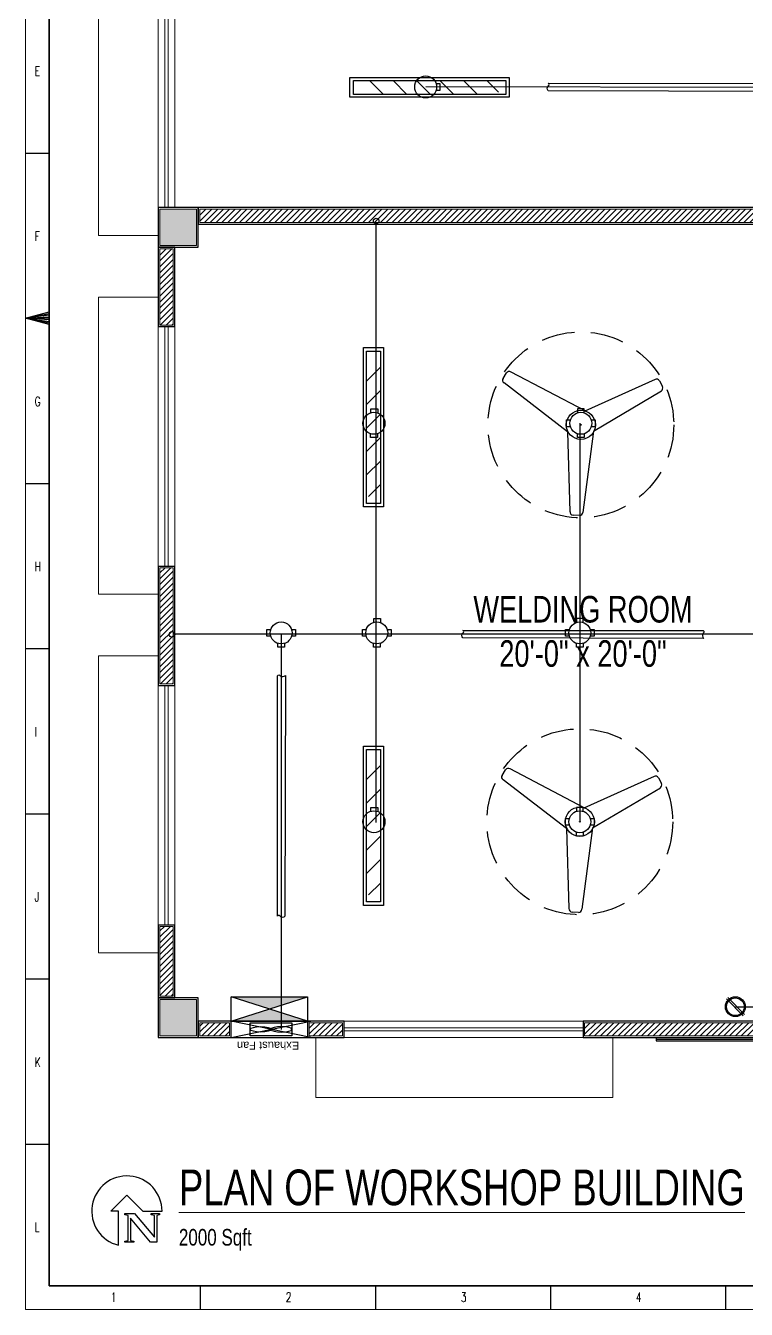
# Model space of a CAD drawing. Header units: inches. Extents: x 345 to 1189, y 67 to 663.
# Drawn here: x 345.3 to 562.5, y 66.6 to 453.2 of the extents above; entities that cross this region are included whole.
import ezdxf

# ---------------------------------------------------------------- set-up
doc = ezdxf.new("R2010")
doc.units = ezdxf.units.IN
doc.header["$MEASUREMENT"] = 0
doc.linetypes.add('DASH', pattern=[0.35, 0.25, -0.1])
doc.linetypes.add('DASHED', pattern=[0.75, 0.5, -0.25])
for name, color, linetype in [('Cables', 7, 'Continuous'), ('COLLUM', 1, 'Continuous'), ('Exhaust Fans', 7, 'Continuous'), ('Sockets', 7, 'Continuous'), ('wall 05', 252, 'Continuous')]:
    doc.layers.add(name, color=color, linetype=linetype)
for name, color, linetype, lineweight in [('dim-8', 18, 'Continuous', 15), ('DOOR', 115, 'Continuous', 15), ('E-CF-Ceiling-Fan', 42, 'Continuous', 30), ('Glass', 5, 'Continuous', 9), ('HACTH', 8, 'Continuous', 9), ('Hatch', 252, 'Continuous', 5), ('Sunshed', 5, 'Continuous', 15), ('Text', 252, 'Continuous', 15), ('WINDOW', 140, 'Continuous', 9)]:
    doc.layers.add(name, color=color, linetype=linetype, lineweight=lineweight)
doc.styles.get("Standard").update_dxf_attribs({"font": 'arial.ttf'})
doc.styles.add('Swiss721', font='swisscl.ttf')
doc.styles.add('TEG BORDER', font='txt_qlt.shx', dxfattribs={"width": 0.7, "bigfont": 'hztxt.shx'})

# ---------------------------------------------------------------- blocks, each defined once
blk = doc.blocks.new('1')
at = {"layer": 'wall 05'}
for p, q in [((146270.29, 171558.84), (146265.29, 171558.84)), ((146265.29, 171558.84), (146265.29, 171534.84)), ((146270.29, 171534.84), (146270.29, 171558.84)), ((146270.29, 171534.84), (146265.29, 171534.84))]:
    blk.add_line(p, q, dxfattribs=at)
blk = doc.blocks.new('2')
at = {"layer": 'Hatch', "lineweight": 0}
for p, q in [((146269.79, 171558.34), (146265.79, 171558.34)), ((146265.79, 171558.34), (146265.79, 171535.34)), ((146269.79, 171535.34), (146269.79, 171558.34)), ((146269.79, 171535.34), (146265.79, 171535.34))]:
    blk.add_line(p, q, dxfattribs=at)
blk = doc.blocks.new('3')
at = {"layer": 'wall 05'}
for p, q in [((146265.29, 171462.84), (146265.29, 171426.84)), ((146265.29, 171462.84), (146270.29, 171462.84)), ((146270.29, 171426.84), (146270.29, 171462.84)), ((146265.29, 171426.84), (146270.29, 171426.84))]:
    blk.add_line(p, q, dxfattribs=at)
blk = doc.blocks.new('4')
at = {"layer": 'HACTH'}
for p, q in [((146265.79, 171462.34), (146269.79, 171462.34)), ((146265.79, 171427.34), (146269.79, 171427.34))]:
    blk.add_line(p, q, dxfattribs=at)
at = {"layer": 'Hatch', "lineweight": 0}
for p, q in [((146265.79, 171462.34), (146265.79, 171427.34)), ((146269.79, 171427.34), (146269.79, 171462.34))]:
    blk.add_line(p, q, dxfattribs=at)
blk = doc.blocks.new('1223')
at = {"layer": 'wall 05'}
for p, q in [((146321.29, 171325.84), (146310.29, 171325.84)), ((146310.29, 171325.84), (146310.29, 171320.84)), ((146321.29, 171320.84), (146321.29, 171325.84)), ((146310.29, 171320.84), (146321.29, 171320.84))]:
    blk.add_line(p, q, dxfattribs=at)
blk = doc.blocks.new('101')
at = {"layer": 'Hatch', "lineweight": 0}
for p, q in [((146320.79, 171325.34), (146310.79, 171325.34)), ((146310.79, 171325.34), (146310.79, 171321.34)), ((146320.79, 171321.34), (146320.79, 171325.34)), ((146310.79, 171321.34), (146320.79, 171321.34))]:
    blk.add_line(p, q, dxfattribs=at)
blk = doc.blocks.new('252 BORDER A2')
at = {"linetype": 'Continuous'}
for p, q in [((5, 415), (5, 5)), ((5, 5), (489, 5))]:
    blk.add_line(p, q, dxfattribs=at)
for p, q in [((0, 245), (5, 245)), ((5, 210), (0, 210)), ((1.25, 210), (3.75, 210)), ((0, 175), (5, 175)), ((0, 140), (5, 140)), ((0, 105), (5, 105)), ((0, 70), (5, 70)), ((0, 35), (5, 35)), ((37.12, 0), (37.12, 5)), ((74.25, 0), (74.25, 5)), ((111.38, 0), (111.38, 5)), ((148.5, 0), (148.5, 5))]:
    blk.add_line(p, q)
at = {"color": 5, "lineweight": 15}
blk.add_lwpolyline([(0, 420), (594, 420), (594, 0), (0, 0)], close=True, dxfattribs=at)
blk.add_lwpolyline([(5, 415), (589, 415), (589, 5), (5, 5)], close=True)
blk.add_lwpolyline([(0, 210), (5, 211.34), (5, 208.66), (0, 210), (5, 211), (5, 210.67), (0, 210), (5, 210.33), (5, 209.67), (0, 210), (5, 209.33), (5, 209), (0, 210)])
at = {"char_height": 2, "width": 2, "style": 'TEG BORDER'}
for s, insert, attachment_point in [('E', (1.91, 263.39), 1), ('F', (1.91, 228.39), 1), ('G', (1.91, 193.39), 1), ('H', (1.91, 158.39), 1), ('I', (1.91, 123.39), 1), ('J', (1.91, 88.39), 1), ('K', (1.91, 53.39), 1), ('L', (1.91, 18.39), 1), ('1', (18.05, 1.59), 7), ('2', (55.17, 1.59), 7), ('3', (92.3, 1.59), 7), ('4', (129.42, 1.59), 7)]:
    blk.add_mtext(s, dxfattribs=dict(at, insert=insert, attachment_point=attachment_point))
blk = doc.blocks.new('CF')
for p, q in [((-23.84, 14.22), (-22.76, 15.89)), ((1.35, 4.29), (-21.39, 16.19)), ((-4.07, -2.11), (-23.55, 12.84)), ((1.35, 4.29), (22.9, 13.97)), ((24.1, 13.48), (25.01, 11.71)), ((3.87, -1.9), (24.71, 10.43)), ((-4.07, -2.11), (-3.33, -26.62)), ((3.87, -1.9), (0.65, -26.82)), ((-0.39, -27.76), (-2.38, -27.66))]:
    blk.add_line(p, q)
for radius in [4.48, 0.0888]:
    blk.add_circle((0, 0), radius)
for centre, radius, start, end in [((-21.93, 15.35), 0.996, 57.1351, 147.1351), ((-23.01, 13.68), 0.996, 147.1351, 237.1351), ((23.21, 13.03), 0.996, 27.1351, 117.1351), ((24.09, 11.25), 1.03, 299.2548, 26.4357), ((-2.33, -26.67), 0.996, 177.1351, 267.1351), ((-0.34, -26.77), 0.996, 267.1351, 357.1351)]:
    blk.add_arc(centre, radius, start, end)

msp = doc.modelspace()

# ---------------------------------------------------------------- hatches: boundary and pattern name
h = msp.add_hatch()
h.set_pattern_fill('ANSI31', color=256, scale=40, angle=270)
h.set_pattern_definition([(315, (364.4784, 662.5075), (3.53553, 3.53553), [])])
h.paths.add_polyline_path([(487.82, 432.45), (487.82, 436.65), (446.21, 436.65), (446.21, 432.45)])
h = msp.add_hatch()
h.set_pattern_fill('ANSI31', color=256, scale=40, angle=180)
h.set_pattern_definition([(225, (678.025, 434.7864), (3.53553, -3.53553), [])])
h.paths.add_polyline_path([(447.97, 311.44), (452.17, 311.44), (452.17, 353.05), (447.97, 353.05)])
h = msp.add_hatch()
h.set_pattern_fill('ANSI31', color=256, scale=40, angle=180)
h.set_pattern_definition([(225, (678.025, 314.7864), (3.53553, -3.53553), [])])
h.paths.add_polyline_path([(447.97, 191.44), (452.17, 191.44), (452.17, 233.05), (447.97, 233.05)])
h = msp.add_hatch(color=190)
h.dxf.hatch_style = 1
h.paths.add_polyline_path([(422.29, 160.76), (407.25, 160.76), (418.75, 157.1), (422.29, 158.22)])
h.paths.add_polyline_path([(422.29, 155.97), (418.75, 157.1), (407.25, 153.44), (422.29, 153.44)])
h.paths.add_polyline_path([(430.25, 160.76), (422.29, 160.76), (422.29, 158.22)])
h.paths.add_polyline_path([(422.29, 155.97), (422.29, 153.44), (430.25, 153.44)])
at = {"layer": 'Hatch', "lineweight": 0}
h = msp.add_hatch(dxfattribs=at)
h.set_pattern_fill('ANSI31', color=256, scale=10, style=0)
h.set_pattern_definition([(45, (-412260.2682, -240251.1352), (-0.8838834765, 0.8838834765), [])])
h.paths.add_polyline_path([(622.75, 397.94), (397.75, 397.94), (397.75, 393.94), (622.75, 393.94)])
h.paths.add_polyline_path([(389.75, 507.94), (385.75, 507.94), (385.75, 470.94), (389.75, 470.94), (557.75, 470.94), (557.75, 474.94), (389.75, 474.94)])
h.paths.add_polyline_path([(389.75, 400.94), (389.75, 398.94)])
h.paths.add_polyline_path([(389.75, 385.94), (385.75, 385.94), (385.75, 362.94), (389.75, 362.94)])
h.paths.add_polyline_path([(687.75, 543.94), (634.75, 543.94), (634.75, 615.94), (630.75, 615.94), (630.75, 543.94), (557.75, 543.94), (557.75, 592.94), (553.75, 592.94), (553.75, 520.94), (557.75, 520.94), (557.75, 539.94), (687.75, 539.94)])
h.paths.add_polyline_path([(743.75, 627.94), (692.25, 627.94), (692.25, 623.94), (718.75, 623.94), (718.75, 539.94), (764.75, 539.94), (764.75, 543.94), (722.75, 543.94), (722.75, 623.94), (743.75, 623.94)])
h.paths.add_polyline_path([(984.75, 494.44), (980.75, 494.44), (980.75, 442.94), (795.75, 442.94), (795.75, 398.94), (799.75, 398.94), (799.75, 438.94), (980.75, 438.94), (980.75, 398.94), (984.75, 398.94)])
h.paths.add_polyline_path([(860.75, 627.94), (807.75, 627.94), (807.75, 623.94), (860.75, 623.94)])
h.paths.add_polyline_path([(661.25, 627.94), (635.75, 627.94), (635.75, 623.94), (661.25, 623.94)])
h.paths.add_polyline_path([(575.25, 627.94), (513.23, 627.94), (513.23, 623.94), (575.25, 623.94)])
h.paths.add_polyline_path([(622.75, 627.94), (606.25, 627.94), (606.25, 623.94), (622.75, 623.94)])
h.paths.add_polyline_path([(984.75, 615.94), (980.75, 615.94), (980.75, 567.44), (984.75, 567.44)])
h.paths.add_polyline_path([(972.75, 623.94), (972.75, 627.94), (933.75, 627.94), (933.75, 623.94)])
h.paths.add_polyline_path([(389.75, 615.94), (385.75, 615.94), (385.75, 580.94), (389.75, 580.94)])
h.paths.add_polyline_path([(397.75, 627.94), (397.75, 623.94), (440.23, 623.94), (440.23, 627.94)])
at = {"layer": 'Hatch'}
h = msp.add_hatch(dxfattribs=at)
h.set_pattern_fill('AR-CONC', color=256, scale=0.75, style=0)
h.set_pattern_definition([(50, (-412260.268, -240251.135), (5.37945137, -0.470641012), [0.5625, -6.1875]), (355, (-412260.268, -240251.135), (-1.040635, 5.641441), [0.45, -4.95]), (100.4514, (-412259.82, -240251.1744), (4.338820363, 5.170796565), [0.478051425, -5.25856584]), (46.1842, (-412260.268, -240249.635), (8.004307865, -1.24139261), [0.84375, -9.28125]), (96.6356, (-412259.601, -240249.739), (7.00997029, 7.30588403), [0.71707716, -7.8878475]), (351.1842, (-412260.268, -240249.635), (7.00996459, 7.3058895), [0.675, -7.425]), (21, (-412259.518, -240250.01), (4.47680289, -3.01964168), [0.5625, -6.1875]), (326, (-412259.518, -240250.01), (1.82486499, 5.43862534), [0.45, -4.95]), (71.4514, (-412259.145, -240250.262), (6.301669714, 2.418978725), [0.478051425, -5.25856584]), (37.5, (-412260.2682, -240251.1352), (0.091198915, 2.496703904), [0, -4.89, 0, -5.025, 0, -4.96875]), (7.5, (-412260.2682, -240251.1352), (1.973021531, 2.958087839), [0, -2.865, 0, -4.7775, 0, -1.89375]), (327.5, (-412261.9407, -240251.1352), (4.003668271, -0.169161538), [0, -1.875, 0, -5.85, 0, -7.7625]), (317.5, (-412262.6907, -240251.135), (4.37389627, 0.750787367), [0, -2.4375, 0, -3.885, 0, -5.5125])])
h.paths.add_polyline_path([(623.75, 148.94), (634.75, 148.94), (634.75, 159.94), (623.75, 159.94)])
h.paths.add_polyline_path([(623.75, 386.94), (634.75, 386.94), (634.75, 397.94), (623.75, 397.94)])
h.paths.add_polyline_path([(385.75, 386.94), (396.75, 386.94), (396.75, 397.94), (385.75, 397.94)])
h.paths.add_polyline_path([(385.75, 148.94), (396.75, 148.94), (396.75, 159.94), (385.75, 159.94)])
at = {"layer": 'Hatch', "lineweight": 0}
h = msp.add_hatch(dxfattribs=at)
h.set_pattern_fill('ANSI31', color=256, scale=10, style=0)
h.set_pattern_definition([(45, (-140348.1264, -171213.4627), (-0.8838834765, 0.8838834765), [])])
h.paths.add_polyline_path([(389.75, 289.94), (385.75, 289.94), (385.75, 254.94), (389.75, 254.94)])
h.paths.add_polyline_path([(389.75, 181.94), (385.75, 181.94), (385.75, 160.94), (389.75, 160.94)])
h.paths.add_polyline_path([(406.75, 148.94), (406.75, 152.94), (397.75, 152.94), (397.75, 148.94)])
h.paths.add_polyline_path([(430.75, 152.94), (430.75, 148.94), (440.75, 148.94), (440.75, 152.94)])
h.paths.add_polyline_path([(513.75, 152.94), (513.75, 148.94), (622.75, 148.94), (622.75, 152.94)])
h.paths.add_polyline_path([(652.27, 148.94), (654.77, 148.94), (654.77, 152.94), (635.75, 152.94), (635.75, 148.94)])
h.paths.add_polyline_path([(794.75, 148.94), (794.75, 152.94), (775.77, 152.94), (775.77, 148.94), (778.27, 148.94)])
h.paths.add_polyline_path([(807.75, 152.94), (807.75, 148.94), (854.75, 148.94), (854.75, 152.94)])
h.paths.add_polyline_path([(795.75, 160.94), (799.75, 160.94), (799.75, 169.94), (795.75, 169.94)])
h.paths.add_polyline_path([(927.75, 152.94), (927.75, 148.94), (972.75, 148.94), (972.75, 152.94)])
h.paths.add_polyline_path([(980.75, 160.94), (984.75, 160.94), (984.75, 197.88), (980.75, 197.88)])
h.paths.add_polyline_path([(799.75, 313.94), (799.75, 340.94), (795.75, 340.94), (795.75, 242.94), (799.75, 242.94), (799.75, 309.94), (980.75, 309.94), (980.75, 270.94), (984.75, 270.94), (984.75, 313.94)])

# ---------------------------------------------------------------- linework, layer by layer
for p, q in [((468.97, 435.76), (470.14, 435.76)), ((470.14, 433.7), (468.97, 433.7)), ((470.14, 435.76), (470.14, 433.7)), ((449.31, 336.62), (449.31, 337.78)), ((449.31, 337.78), (451.38, 337.78)), ((451.38, 337.78), (451.38, 336.55)), ((513.62, 337.75), (511.56, 337.75)), ((511.56, 337.75), (511.56, 336.58)), ((513.63, 336.58), (513.62, 337.75)), ((508.29, 332.41), (508.29, 334.47)), ((508.29, 334.47), (509.46, 334.47)), ((515.75, 334.47), (516.92, 334.47)), ((516.92, 334.47), (516.92, 332.41)), ((449.21, 329.13), (449.21, 330.3)), ((451.28, 329.13), (449.21, 329.13)), ((451.28, 330.3), (451.28, 329.13)), ((509.46, 332.41), (508.29, 332.41)), ((511.57, 329.13), (511.57, 330.3)), ((513.64, 329.13), (511.57, 329.13)), ((513.64, 330.3), (513.64, 329.13)), ((516.92, 332.41), (515.75, 332.41)), ((450.16, 273.49), (450.16, 274.66)), ((450.16, 274.66), (452.23, 274.66)), ((452.23, 274.66), (452.23, 273.43)), ((513.31, 274.63), (511.25, 274.63)), ((511.25, 274.63), (511.25, 273.46)), ((513.31, 273.46), (513.31, 274.63)), ((417.98, 269.29), (417.98, 271.35)), ((417.98, 271.35), (419.15, 271.35)), ((425.44, 271.35), (426.6, 271.35)), ((426.6, 271.35), (426.6, 269.29)), ((446.79, 269.29), (446.79, 271.35)), ((446.79, 271.35), (447.95, 271.35)), ((454.24, 271.35), (455.41, 271.35)), ((455.41, 271.35), (455.41, 269.29)), ((507.98, 269.29), (507.98, 271.35)), ((507.98, 271.35), (509.15, 271.35)), ((515.44, 271.35), (516.61, 271.35)), ((516.61, 271.35), (516.61, 269.29)), ((419.15, 269.29), (417.98, 269.29)), ((421.25, 266.01), (421.25, 267.18)), ((423.32, 267.18), (423.32, 266.01)), ((426.6, 269.29), (425.44, 269.29)), ((447.95, 269.29), (446.79, 269.29)), ((450.06, 266.01), (450.06, 267.18)), ((452.13, 267.18), (452.13, 266.01)), ((455.41, 269.29), (454.24, 269.29)), ((509.15, 269.29), (507.98, 269.29)), ((511.26, 266.01), (511.26, 267.18)), ((513.32, 267.18), (513.32, 266.01)), ((516.61, 269.29), (515.44, 269.29)), ((423.32, 266.01), (421.25, 266.01)), ((452.13, 266.01), (450.06, 266.01)), ((513.32, 266.01), (511.26, 266.01)), ((449.31, 216.62), (449.31, 217.78)), ((449.31, 217.78), (451.38, 217.78)), ((451.38, 217.78), (451.38, 216.55)), ((513.31, 217.75), (511.25, 217.75)), ((511.25, 217.75), (511.25, 216.58)), ((513.31, 216.58), (513.31, 217.75)), ((507.98, 212.41), (507.98, 214.47)), ((507.98, 214.47), (509.15, 214.47)), ((515.44, 214.47), (516.61, 214.47)), ((516.61, 214.47), (516.61, 212.41)), ((509.15, 212.41), (507.98, 212.41)), ((511.26, 209.13), (511.26, 210.3)), ((513.32, 209.13), (511.26, 209.13)), ((513.32, 210.3), (513.32, 209.13)), ((516.6, 212.41), (515.44, 212.41))]:
    msp.add_line(p, q)
at = {"color": 190}
for p, q in [((430.25, 153.44), (407.25, 160.76)), ((407.25, 153.44), (430.25, 160.76))]:
    msp.add_line(p, q, dxfattribs=at)
for points in [[(443.02, 431.6), (443.02, 437.6), (491.02, 437.6), (491.02, 431.6)], [(444.07, 432.45), (444.07, 436.65), (489.96, 436.65), (489.96, 432.45)], [(447.11, 356.25), (453.11, 356.25), (453.11, 308.25), (447.11, 308.25)], [(447.97, 355.2), (452.17, 355.2), (452.17, 309.3), (447.97, 309.3)], [(447.11, 236.25), (453.11, 236.25), (453.11, 188.25), (447.11, 188.25)], [(447.97, 235.2), (452.17, 235.2), (452.17, 189.3), (447.97, 189.3)]]:
    msp.add_lwpolyline(points, close=True)
for points in [[(575.22, 435.8, -0.56347), (575.22, 435.01, 0.368601), (575.31, 433.39), (502.77, 433.6, -0.456322), (502.78, 435.01, 0.605884), (502.78, 435.83)], [(549.49, 271.04, -0.56347), (549.49, 270.24, 0.368601), (549.58, 268.63), (477.04, 268.83, -0.456322), (477.05, 270.24, 0.605884), (477.05, 271.07)], [(421.17, 257.43, -0.56347), (421.96, 257.43, 0.368601), (423.57, 257.51), (423.37, 184.98, -0.456322), (421.96, 184.99, 0.605884), (421.14, 184.99)]]:
    msp.add_lwpolyline(points, format="xyb", close=True)
msp.add_lwpolyline([(430.25, 153.44), (407.25, 153.44), (407.25, 160.76), (430.25, 160.76)], close=True, dxfattribs=at)
for centre, radius in [((465.83, 434.73), 3.31), ((450.91, 394.34), 0.829), ((450.25, 333.44), 3.31), ((512.6, 333.44), 3.31), ((389.37, 269.86), 0.829), ((422.29, 270.32), 3.31), ((451.09, 270.32), 3.31), ((512.29, 270.32), 3.31), ((450.25, 213.44), 3.31), ((512.29, 213.44), 3.31)]:
    msp.add_circle(centre, radius)
at = {"linetype": 'DASHED', "ltscale": 20}
for centre in [(512.6, 332.97), (512.29, 213.44)]:
    msp.add_circle(centre, 28, dxfattribs=at)
at = {"layer": 'Cables', "color": 3}
for p, q in [((715.46, 434.41), (465.83, 434.73)), ((450.91, 269.94), (450.91, 393.75)), ((512.29, 333.44), (512.29, 213.44)), ((450.91, 269.94), (389.95, 269.94)), ((422.29, 269.94), (422.29, 150.89)), ((583.43, 269.94), (450.91, 269.94)), ((450.91, 213.22), (450.91, 269.94))]:
    msp.add_line(p, q, dxfattribs=at)
at = {"layer": 'Cables', "color": 1}
msp.add_line((559.17, 157.75), (577.54, 157.75), dxfattribs=at)
at = {"layer": 'COLLUM'}
for points in [[(385.25, 386.44), (397.25, 386.44), (397.25, 398.44), (385.25, 398.44)], [(385.25, 148.44), (397.25, 148.44), (397.25, 160.44), (385.25, 160.44)]]:
    msp.add_lwpolyline(points, close=True, dxfattribs=at)
at = {"layer": 'DOOR', "lineweight": 25}
for p, q in [((535.27, 148.44), (535.27, 147.44)), ((535.27, 148.44), (652.27, 148.44)), ((535.27, 147.94), (652.27, 147.94)), ((535.27, 147.44), (652.27, 147.44))]:
    msp.add_line(p, q, dxfattribs=at)
at = {"layer": 'Exhaust Fans'}
msp.add_lwpolyline([(425.52, 152.94), (425.52, 148.94), (412.97, 148.94), (412.97, 152.94)], close=True, dxfattribs=at)
msp.add_ellipse((416.11, 150.94), major_axis=(3.14, 0), ratio=0.260631, dxfattribs=at)
at = {"layer": 'Exhaust Fans', "extrusion": (0, 0, -1)}
msp.add_ellipse((422.38, 150.94), major_axis=(-3.14, 0), ratio=0.260631, dxfattribs=at)
at = {"layer": 'Glass', "ltscale": 10}
for points in [[(387.25, 398.44), (387.25, 470.44)], [(388.25, 398.44), (388.25, 470.44)], [(387.25, 290.44), (387.25, 362.44)], [(388.25, 290.44), (388.25, 362.44)], [(387.25, 182.44), (387.25, 254.44)], [(388.25, 182.44), (388.25, 254.44)], [(441.25, 151.44), (513.25, 151.44)], [(441.25, 150.44), (513.25, 150.44)]]:
    msp.add_lwpolyline(points, dxfattribs=at)
at = {"layer": 'Hatch'}
for p, q in [((385.75, 289.94), (389.75, 289.94)), ((385.75, 254.94), (389.75, 254.94))]:
    msp.add_line(p, q, dxfattribs=at)
at = {"layer": 'Hatch', "lineweight": 0}
for p, q in [((385.75, 181.94), (389.75, 181.94)), ((385.75, 181.94), (385.75, 160.94)), ((389.75, 160.94), (389.75, 181.94)), ((385.75, 160.94), (389.75, 160.94)), ((406.75, 152.94), (397.75, 152.94)), ((397.75, 152.94), (397.75, 148.94)), ((406.75, 148.94), (406.75, 152.94)), ((622.75, 152.94), (513.75, 152.94)), ((513.75, 152.94), (513.75, 148.94)), ((397.75, 148.94), (406.75, 148.94)), ((513.75, 148.94), (622.75, 148.94))]:
    msp.add_line(p, q, dxfattribs=at)
at = {"layer": 'Hatch'}
for points in [[(385.75, 386.94), (396.75, 386.94), (396.75, 397.94), (385.75, 397.94)], [(385.75, 148.94), (396.75, 148.94), (396.75, 159.94), (385.75, 159.94)]]:
    msp.add_lwpolyline(points, close=True, dxfattribs=at)
at = {"layer": 'Hatch', "lineweight": 0}
msp.add_lwpolyline([(622.75, 397.94), (397.75, 397.94), (397.75, 393.94), (622.75, 393.94)], close=True, dxfattribs=at)
at = {"layer": 'Sockets', "color": 3}
for p, q in [((556.45, 160.12), (561.55, 155.02)), ((556.86, 160.49), (561.96, 155.39))]:
    msp.add_line(p, q, dxfattribs=at)
for radius in [2.99, 2.67]:
    msp.add_circle((559.17, 157.75), radius, dxfattribs=at)
at = {"layer": 'Sunshed', "linetype": 'DASH'}
for points in [[(385.25, 470.44), (385.25, 479.44), (367.25, 479.44), (367.25, 389.94), (367.25, 389.94), (385.25, 389.94), (385.25, 398.44)], [(385.25, 362.44), (385.25, 371.44), (367.25, 371.44), (367.25, 281.94), (367.25, 281.94), (385.25, 281.94), (385.25, 290.44)], [(385.25, 254.44), (385.25, 263.44), (367.25, 263.44), (367.25, 173.94), (367.25, 173.94), (385.25, 173.94), (385.25, 182.44)], [(513.25, 148.44), (522.25, 148.44), (522.25, 130.44), (432.75, 130.44), (432.75, 130.44), (432.75, 148.44), (441.25, 148.44)]]:
    msp.add_lwpolyline(points, dxfattribs=at)
at = {"layer": 'Text', "lineweight": 30}
for p, q in [((370.97, 96.2), (375.78, 101.01)), ((375.78, 101.01), (380.58, 96.2)), ((373.28, 96.2), (370.97, 96.2)), ((373.28, 85.91), (373.28, 96.2)), ((375.15, 95.09), (375.15, 95.44)), ((375.15, 95.44), (378.11, 95.44)), ((376.14, 94.91), (375.15, 95.09)), ((376.14, 87.33), (376.14, 94.91)), ((382.87, 86.84), (376.83, 94.03)), ((376.83, 94.03), (376.83, 87.33)), ((378.11, 95.44), (384.06, 88.31)), ((380.58, 96.2), (386.37, 96.2)), ((383.07, 95.09), (383.07, 95.44)), ((383.07, 95.44), (385.65, 95.44)), ((384.06, 94.91), (383.07, 95.09)), ((384.06, 88.31), (384.06, 94.91)), ((385.65, 95.09), (384.8, 94.91)), ((384.8, 94.91), (384.8, 86.84)), ((385.65, 95.44), (385.65, 95.09)), ((375.15, 87.15), (376.14, 87.33)), ((375.15, 86.84), (375.15, 87.15)), ((377.85, 86.84), (375.15, 86.84)), ((376.83, 87.33), (377.85, 87.15)), ((377.85, 87.15), (377.85, 86.84)), ((384.8, 86.84), (382.87, 86.84))]:
    msp.add_line(p, q, dxfattribs=at)
msp.add_arc((375.78, 96.2), 10.59, 0, 256.3479, dxfattribs=at)
at = {"layer": 'wall 05'}
for p, q in [((385.25, 182.44), (385.25, 160.44)), ((385.25, 182.44), (390.25, 182.44)), ((390.25, 160.44), (390.25, 182.44)), ((385.25, 160.44), (390.25, 160.44)), ((407.25, 153.44), (397.25, 153.44)), ((397.25, 153.44), (397.25, 148.44)), ((407.25, 148.44), (407.25, 153.44)), ((623.25, 153.44), (513.25, 153.44)), ((513.25, 153.44), (513.25, 148.44)), ((397.25, 148.44), (407.25, 148.44)), ((513.25, 148.44), (623.25, 148.44))]:
    msp.add_line(p, q, dxfattribs=at)
at = {"layer": 'wall 05', "color": 119, "lineweight": 25}
for p, q in [((407.25, 148.44), (431.25, 153.44)), ((431.25, 148.44), (407.25, 153.44)), ((407.25, 153.44), (431.25, 153.44)), ((407.25, 148.44), (431.25, 148.44))]:
    msp.add_line(p, q, dxfattribs=at)
at = {"layer": 'wall 05'}
msp.add_lwpolyline([(623.25, 398.44), (397.25, 398.44), (397.25, 393.44), (623.25, 393.44)], close=True, dxfattribs=at)
at = {"layer": 'WINDOW', "linetype": 'Continuous', "ltscale": 10}
for points in [[(385.25, 398.44), (385.25, 470.44)], [(390.25, 398.44), (390.25, 470.44)], [(385.25, 290.44), (385.25, 362.44)], [(390.25, 290.44), (390.25, 362.44)], [(385.25, 182.44), (385.25, 254.44)], [(390.25, 182.44), (390.25, 254.44)], [(441.25, 153.44), (513.25, 153.44)], [(441.25, 148.44), (513.25, 148.44)]]:
    msp.add_lwpolyline(points, dxfattribs=at)

# ---------------------------------------------------------------- block references
at = {"xscale": 1.4211126, "yscale": 1.4211126, "zscale": 1.4211126}
msp.add_blockref('252 BORDER A2', (345.26, 66.62), dxfattribs=at)
at = {"layer": 'E-CF-Ceiling-Fan', "lineweight": 0, "xscale": 0.9826591356573481, "yscale": 0.9826591356573481, "zscale": 0.9826591356486393}
for p in [(512.6, 332.97), (512.29, 213.44)]:
    msp.add_blockref('CF', p, dxfattribs=at)
at = {"layer": 'HACTH'}
for name in ['1', '2', '3', '4', '1223', '101']:
    msp.add_blockref(name, (-145880.04, -171172.4), dxfattribs=at)

# ---------------------------------------------------------------- texts
msp.add_text('Exhaust Fan', height=2.3967, rotation=180).set_placement((427.72, 147.21))
at = {"layer": 'dim-8', "linetype": 'Continuous', "ltscale": 10, "insert": (513.24, 270.72), "char_height": 8, "attachment_point": 5, "style": 'Swiss721'}
msp.add_mtext('\\A1;WELDING ROOM\\P20\'-0" x 20\'-0"', dxfattribs=at)
at = {"layer": 'Text', "insert": (391.45, 108.71), "char_height": 10.7333, "width": 176.7295, "attachment_point": 1, "style": 'Swiss721'}
msp.add_mtext('{\\LPLAN OF WORKSHOP BUILDING\\H0.4658x;\\l  \\P2000 Sqft}', dxfattribs=at)

doc.saveas('drawing.dxf')
